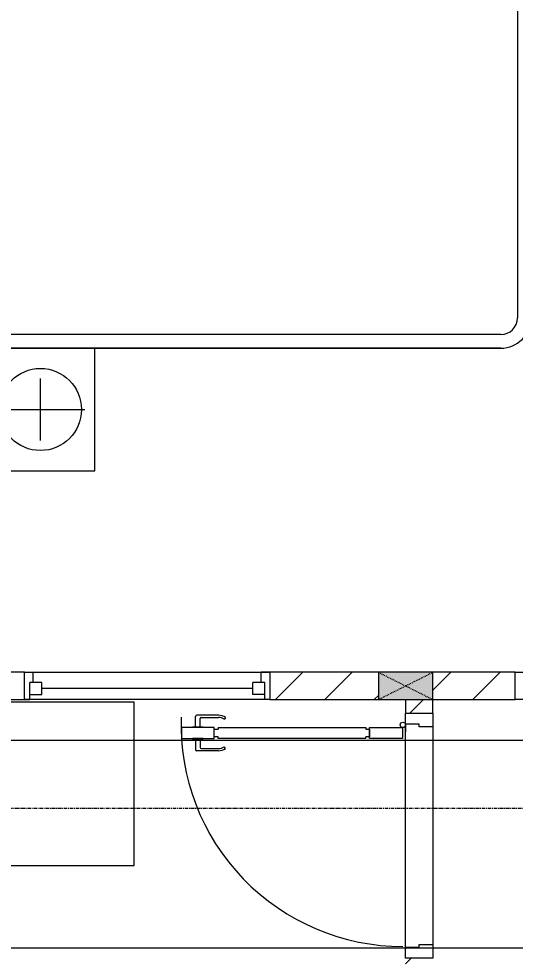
# Model space of a CAD drawing. Header units: millimetres. Extents: x 962 to 239635, y -15958 to 82755.
# Drawn here: x 114784 to 116605, y 27887 to 31337 of the extents above; entities that cross this region are included whole.
import ezdxf

# ---------------------------------------------------------------- set-up
doc = ezdxf.new("R2010")
doc.units = ezdxf.units.MM
doc.linetypes.add('Dash', pattern=[6, 3, -3])
doc.linetypes.add('Grid Line', pattern=[22.225, 12.7, -3.175, 3.175, -3.175])
for name, color, linetype, lineweight in [('0-1', 7, 'Continuous', 5), ('A-ANNO-DIMS', 211, 'Continuous', 9), ('A-ANNO-DIMS-160', 211, 'Continuous', 9), ('A-DETL-GENF-1', 9, 'Continuous', 9), ('A-DOOR-1', 254, 'Continuous', 9), ('A-DOOR-2', 9, 'Continuous', 9), ('A-FLOR-2', 9, 'Continuous', 9), ('A-GLAZ-1', 254, 'Continuous', 9), ('A-GLAZ-2', 9, 'Continuous', 9), ('A-WALL-1', 253, 'Continuous', 18), ('A-WALL-2', 9, 'Continuous', 9), ('A-WALL-PATT-1', 10, 'Continuous', 9), ('G-IMPT-1', 254, 'Continuous', 9), ('I-FURN-1', 254, 'Continuous', 9), ('S-COLS', 52, 'Continuous', 9), ('S-COLS-3', 254, 'Continuous', 9), ('S-COLS-4', 253, 'Continuous', 18), ('S-COLS-HDLN-1', 9, 'Dash', 9), ('S-GRID-1', 1, 'Grid Line', 9)]:
    doc.layers.add(name, color=color, linetype=linetype, lineweight=lineweight)
doc.styles.add('UTM Avo', font='UTM Avo.ttf', dxfattribs={"width": 0.9, "height": 400})
doc.dimstyles.new('1_Dim_chi_tiet_2_5', dxfattribs={"dimscale": 304.8, "dimtxt": 399.720379, "dimasz": 0.629921, "dimexe": 0.524934, "dimexo": 0.0625, "dimgap": 0.052493, "dimtad": 1, "dimdec": 0, "dimrnd": 5, "dimzin": 0, "dimdsep": 46, "dimtxsty": 'UTM Avo', "dimblk1": 'OBLIQUE', "dimblk2": 'OBLIQUE', "dimsah": 1, "dimcen": 0.09, "dimdle": 0.524934, "dimazin": 0, "dimtfac": 1, "dimtdec": 4, "dimtix": 1, "dimtmove": 0, "dimatfit": 3, "dimfxl": 1.049869, "dimfxlon": 1, "dimtvp": 1, "dimtolj": 1, "dimtzin": 0, "dimarcsym": 2})
doc.dimstyles.new('1_Dim_chi_tiet_2_5_1', dxfattribs={"dimscale": 304.8, "dimtxt": 399.720379, "dimasz": 0.629921, "dimexe": 0.524934, "dimexo": 0.0625, "dimgap": 0.052493, "dimtad": 1, "dimdec": 0, "dimrnd": 5, "dimzin": 0, "dimdsep": 46, "dimtxsty": 'UTM Avo', "dimblk1": 'OBLIQUE', "dimblk2": 'OBLIQUE', "dimsah": 1, "dimcen": 0.09, "dimdle": 0.524934, "dimazin": 0, "dimtfac": 1, "dimtdec": 4, "dimtix": 1, "dimtmove": 0, "dimatfit": 3, "dimfxl": 1.049869, "dimfxlon": 1, "dimtvp": 1, "dimtolj": 1, "dimtzin": 0, "dimarcsym": 2})
pattern_1 = [(45, (0, 0), (-90.50967, 90.50967), [])]

# ---------------------------------------------------------------- blocks, each defined once
blk = doc.blocks.new('DOOR_CW_01 CANH MO-PANEL KINH - DIW_01-900x2200-CỬA GỖ VÂN LAMINATE-553375-TKCS_MB TẦNG 2')
at = {"layer": 'A-DETL-GENF-1'}
for p, q in [((-397, -182), (-397, -62)), ((-397, -62), (-357, -62)), ((-357, -62), (-357, -182)), ((-357, -182), (-397, -182)), ((-397, -196), (-391, -196)), ((-397, -738), (-397, -196)), ((-391, -196), (-391, -182)), ((-391, -182), (-363, -182)), ((-363, -182), (-363, -196)), ((-357, -196), (-363, -196)), ((-357, -196), (-357, -738)), ((-433.9, -711.2), (-427.3, -715.8)), ((-320.1, -711.2), (-326.7, -715.8)), ((-442, -737), (-442, -816.5)), ((-434, -799.5), (-434, -737)), ((-397, -738), (-391, -738)), ((-357, -752), (-397, -752)), ((-397, -752), (-397, -872)), ((-391, -752), (-391, -738)), ((-363, -752), (-391, -752)), ((-357, -738), (-363, -738)), ((-363, -738), (-363, -752)), ((-357, -872), (-357, -752)), ((-320, -799.5), (-320, -737)), ((-312, -737), (-312, -816.5)), ((-399, -792.2), (-399, -831.8)), ((-397, -792.2), (-399, -792.2)), ((-397, -792.2), (-397, -831.8)), ((-357, -792.2), (-357, -831.8)), ((-357, -792.2), (-355, -792.2)), ((-355, -792.2), (-355, -831.8)), ((-399, -820.5), (-438, -820.5)), ((-399, -803.5), (-430, -803.5)), ((-355, -803.5), (-324, -803.5)), ((-355, -820.5), (-316, -820.5)), ((-399, -831.8), (-397, -831.8)), ((-355, -831.8), (-357, -831.8)), ((-397, -872), (-357, -872))]:
    blk.add_line(p, q, dxfattribs=at)
blk.add_circle((-407, -60), 10, dxfattribs=at)
for centre, radius, start, end in [((-407, -60), 814, 268, 0), ((-397, -737), 45, 145, 180), ((-397, -737), 37, 145, 180), ((-357, -737), 37, 0, 35), ((-357, -737), 45, 360, 35), ((-438, -816.5), 4, 180, 270), ((-430, -799.5), 4, 180, 270), ((-324, -799.5), 4, 270, 0), ((-316, -816.5), 4, 270, 0)]:
    blk.add_arc(centre, radius, start, end, dxfattribs=at)
at = {"layer": 'A-DOOR-2'}
for p, q in [((-450, -50), (-450, 50)), ((-450, 50), (-400, 50)), ((-400, 50), (-400, 0)), ((400, 0), (400, 50)), ((400, 50), (450, 50)), ((450, 50), (450, -50)), ((-410, 0), (-410, -50)), ((-400, 0), (-410, 0)), ((410, 0), (400, 0)), ((410, -50), (410, 0)), ((-410, -50), (-450, -50)), ((-407, -50), (-382, -50)), ((450, -50), (410, -50))]:
    blk.add_line(p, q, dxfattribs=at)
blk = doc.blocks.new('M_Fixed - 900 x 1400-901190-TKCS_MB TẦNG 2')
at = {"layer": 'A-GLAZ-2'}
for p, q in [((-450, 63), (-431, 63)), ((-431, 63), (-431, 0)), ((-431, 44), (-387, 44)), ((-387, 44), (-387, 0)), ((387, 44), (387, 0)), ((431, 44), (387, 44)), ((431, 63), (431, 0)), ((448.9, 63), (431, 63)), ((-387, 22), (387, 22)), ((-431, 0), (-387, 0)), ((-418, 0), (-418, -37)), ((387, 0), (431, 0)), ((418, 0), (418, -37)), ((-450, -37), (-418, -37)), ((450, -37), (418, -37))]:
    blk.add_line(p, q, dxfattribs=at)
blk = doc.blocks.new('GIUONG NGU-2TAB-1600x2000 - GIUONG NGU-2TAB-1600x2000-885815-TKCS_MB TẦNG 2')
at = {"layer": 'I-FURN-1'}
for p, q in [((458.5, 0), (8.5, 0)), ((8.5, 0), (8.5, -50)), ((458.5, -50), (458.5, 0)), ((2108.2, 0), (458.5, 0)), ((458.5, 0), (458.5, -50)), ((458.5, 0), (2108.2, 0)), ((2108.2, -50), (2108.2, 0)), ((2558.2, 0), (2108.2, 0)), ((2108.2, 0), (2108.2, -50)), ((2558.2, -50), (2558.2, 0)), ((458.5, -50), (8.5, -50)), ((8.5, -50), (8.5, -450.3)), ((8.5, -50), (458.5, -50)), ((458.5, -50), (8.5, -50)), ((8.5, -50), (8.5, -450.3)), ((458.5, -450.3), (458.5, -50)), ((2108.2, -50), (458.5, -50)), ((458.5, -50), (458.5, -1938.9)), ((458.5, -50), (2108.2, -50)), ((458.5, -1938.9), (458.5, -50)), ((458.5, -450.3), (458.5, -50)), ((458.5, -50), (2108.2, -50)), ((2558.2, -50), (2108.2, -50)), ((2108.2, -50), (2108.2, -450.3)), ((2108.2, -1938.9), (2108.2, -50)), ((2108.2, -50), (2558.2, -50)), ((2108.2, -50), (2558.2, -50)), ((2108.2, -450.3), (2108.2, -50)), ((2108.2, -50), (2108.2, -1938.9)), ((2558.2, -450.3), (2558.2, -50)), ((2558.2, -50), (2558.2, -450.3)), ((233.5, -86.8), (233.5, -413.5)), ((508.5, -100), (2058.2, -100)), ((508.5, -1938.9), (508.5, -100)), ((2058.2, -100), (2058.2, -1938.9)), ((2333.2, -86.8), (2333.2, -413.5)), ((120.2, -250.2), (346.8, -250.2)), ((2446.5, -250.2), (2219.8, -250.2)), ((8.5, -450.3), (458.5, -450.3)), ((8.5, -450.3), (458.5, -450.3)), ((2108.2, -450.3), (2558.2, -450.3)), ((2558.2, -450.3), (2108.2, -450.3)), ((1997.1, -2000), (569.6, -2000)), ((569.6, -2050), (1997.1, -2050)), ((1997.1, -2050), (569.6, -2050))]:
    blk.add_line(p, q, dxfattribs=at)
for centre in [(233.5, -250.2), (2333.2, -250.2)]:
    blk.add_circle(centre, 150.7, dxfattribs=at)
for centre, radius, start, end in [((569.6, -1938.9), 111.1, 180, 270), ((569.6, -1938.9), 111.1, 180, 270), ((569.6, -1938.9), 61.1, 180, 270), ((1997.1, -1938.9), 111.1, 270, 360), ((1997.1, -1938.9), 61.1, 270, 0), ((1997.1, -1938.9), 111.1, 270, 0)]:
    blk.add_arc(centre, radius, start, end, dxfattribs=at)
blk = doc.blocks.new('MAY GIAT - MAY GIAT_dwg-348053-TKCS_MB TẦNG 2')
at = {"layer": 'G-IMPT-1', "flags": 128}
blk.add_lwpolyline([(5, 596.6), (5, 2.3), (605, 2.3), (605, 596.6)], close=True, dxfattribs=at)
blk = doc.blocks.new('MAY GIAT - MAY GIAT-348233-TKCS_MB TẦNG 2')
at = {"layer": 'I-FURN-1'}
for p, q in [((5, 596.6), (5, 2.3)), ((605, 596.6), (5, 596.6)), ((605, 2.3), (605, 596.6)), ((5, 2.3), (605, 2.3))]:
    blk.add_line(p, q, dxfattribs=at)
blk.add_blockref('MAY GIAT - MAY GIAT_dwg-348053-TKCS_MB TẦNG 2', (0, 0))
blk = doc.blocks.new('G1_SOF - BO TRU - 100x200-745959-TKCS_MB TẦNG 2')
at = {"layer": 'S-COLS'}
blk.add_hatch(color=256, dxfattribs=at).paths.add_polyline_path([(-50, 100), (-50, -100), (50, -100), (50, 100)])
at = {"layer": 'S-COLS-4'}
for p, q in [((50, 100), (-50, 100)), ((-50, 100), (-50, -100)), ((50, -100), (50, 100)), ((-50, -100), (50, -100))]:
    blk.add_line(p, q, dxfattribs=at)
at = {"layer": 'S-COLS-HDLN-1'}
for p, q in [((50, 100), (-50, -100)), ((-50, 100), (50, -100))]:
    blk.add_line(p, q, dxfattribs=at)
blk = doc.blocks.new('DOOR_CW_01 CANH MO-PANEL KINH - DIG_01-900x2200-CỬA NHÔM KÍNH-901215-TKCS_MB TẦNG 2')
at = {"layer": 'A-DETL-GENF-1'}
for p, q in [((-397, -182), (-397, -62)), ((-397, -62), (-357, -62)), ((-357, -62), (-357, -182)), ((-357, -182), (-397, -182)), ((-397, -196), (-391, -196)), ((-397, -738), (-397, -196)), ((-391, -196), (-391, -182)), ((-391, -182), (-363, -182)), ((-363, -182), (-363, -196)), ((-357, -196), (-363, -196)), ((-357, -196), (-357, -738)), ((-433.9, -711.2), (-427.3, -715.8)), ((-320.1, -711.2), (-326.7, -715.8)), ((-442, -737), (-442, -816.5)), ((-434, -799.5), (-434, -737)), ((-397, -738), (-391, -738)), ((-357, -752), (-397, -752)), ((-397, -752), (-397, -872)), ((-391, -752), (-391, -738)), ((-363, -752), (-391, -752)), ((-357, -738), (-363, -738)), ((-363, -738), (-363, -752)), ((-357, -872), (-357, -752)), ((-320, -799.5), (-320, -737)), ((-312, -737), (-312, -816.5)), ((-399, -792.2), (-399, -831.8)), ((-397, -792.2), (-399, -792.2)), ((-397, -792.2), (-397, -831.8)), ((-357, -792.2), (-357, -831.8)), ((-357, -792.2), (-355, -792.2)), ((-355, -792.2), (-355, -831.8)), ((-399, -820.5), (-438, -820.5)), ((-399, -803.5), (-430, -803.5)), ((-355, -803.5), (-324, -803.5)), ((-355, -820.5), (-316, -820.5)), ((-399, -831.8), (-397, -831.8)), ((-355, -831.8), (-357, -831.8)), ((-397, -872), (-357, -872))]:
    blk.add_line(p, q, dxfattribs=at)
blk.add_circle((-407, -60), 10, dxfattribs=at)
for centre, radius, start, end in [((-407, -60), 814, 268, 0), ((-397, -737), 45, 145, 180), ((-397, -737), 37, 145, 180), ((-357, -737), 37, 0, 35), ((-357, -737), 45, 360, 35), ((-438, -816.5), 4, 180, 270), ((-430, -799.5), 4, 180, 270), ((-324, -799.5), 4, 270, 0), ((-316, -816.5), 4, 270, 0)]:
    blk.add_arc(centre, radius, start, end, dxfattribs=at)
at = {"layer": 'A-DOOR-2'}
for p, q in [((-450, -50), (-450, 50)), ((-450, 50), (-400, 50)), ((-400, 50), (-400, 0)), ((400, 0), (400, 50)), ((400, 50), (450, 50)), ((450, 50), (450, -50)), ((-410, 0), (-410, -50)), ((-400, 0), (-410, 0)), ((410, 0), (400, 0)), ((410, -50), (410, 0)), ((-410, -50), (-450, -50)), ((-407, -50), (-382, -50)), ((450, -50), (410, -50))]:
    blk.add_line(p, q, dxfattribs=at)
blk = doc.blocks.new('NCV_TKTC_TANG 2_rvt-1-TKCS_MB TẦNG 2')
at = {"layer": 'A-WALL-PATT-1'}
h = blk.add_hatch(dxfattribs=at)
h.set_pattern_fill('FP_1', color=256, style=0, pattern_type=2)
h.set_pattern_definition(pattern_1)
h.paths.add_polyline_path([(57652.6, 28836.9), (57652.6, 28936.9), (56854.2, 28936.9), (56854.2, 28836.9)])
h.paths.add_polyline_path([(56054.2, 28836.9), (56054.2, 28936.9), (55754.6, 28936.9), (55754.6, 28836.9)])
h.paths.add_polyline_path([(54352.6, 28836.9), (54352.6, 28936.9), (53954.6, 28936.9), (53954.6, 28836.9)])
h.paths.add_polyline_path([(54854.6, 28836.9), (54854.6, 28936.9), (54552.6, 28936.9), (54552.6, 28836.9)])
h.paths.add_polyline_path([(52852.6, 28836.9), (53054.6, 28836.9), (53054.6, 28936.9), (52852.6, 28936.9)])
h = blk.add_hatch(dxfattribs=at)
h.set_pattern_fill('FP_1', color=256, style=0, pattern_type=2)
h.set_pattern_definition(pattern_1)
h.paths.add_polyline_path([(54552.6, 27836.9), (54552.6, 27886.9), (54452.6, 27886.9), (54452.6, 27836.9), (54502.2, 27836.9)])
h.paths.add_polyline_path([(54552.6, 28786.9), (54552.6, 28836.9), (54452.6, 28836.9), (54452.6, 28786.9), (54502.2, 28786.9)])
at = {"layer": 'A-FLOR-2'}
blk.add_line((54552.6, 28736.9), (54552.6, 27936.9), dxfattribs=at)
at = {"layer": 'A-WALL-1'}
for p, q in [((53054.6, 28936.9), (52852.6, 28936.9)), ((53054.6, 28836.9), (53054.6, 28936.9)), ((54352.6, 28936.9), (53954.6, 28936.9)), ((53954.6, 28936.9), (53954.6, 28836.9)), ((54854.6, 28936.9), (54552.6, 28936.9)), ((54854.6, 28836.9), (54854.6, 28936.9)), ((52852.6, 28836.9), (53054.6, 28836.9)), ((53954.6, 28836.9), (54352.6, 28836.9)), ((54452.6, 28836.9), (54452.6, 28786.9)), ((54552.6, 28836.9), (54854.6, 28836.9)), ((54552.6, 28786.9), (54552.6, 28836.9)), ((54452.6, 28786.9), (54552.6, 28786.9))]:
    blk.add_line(p, q, dxfattribs=at)
at = {"layer": 'A-WALL-2'}
for p, q in [((53054.6, 28936.9), (53954.6, 28936.9)), ((53954.6, 28836.9), (53054.6, 28836.9)), ((54452.6, 27926.9), (54452.6, 28746.9)), ((54552.6, 28736.9), (54552.6, 27936.9))]:
    blk.add_line(p, q, dxfattribs=at)
at = {"layer": 'A-DOOR-1'}
for name, p, rotation in [('DOOR_CW_01 CANH MO-PANEL KINH - DIW_01-900x2200-CỬA GỖ VÂN LAMINATE-553375-TKCS_MB TẦNG 2', (55304.6, 28886.9), 180), ('DOOR_CW_01 CANH MO-PANEL KINH - DIG_01-900x2200-CỬA NHÔM KÍNH-901215-TKCS_MB TẦNG 2', (54502.6, 28336.9), 269.9999999999989)]:
    blk.add_blockref(name, p, dxfattribs=dict(at, rotation=rotation))
at = {"layer": 'A-GLAZ-1', "rotation": 180}
blk.add_blockref('M_Fixed - 900 x 1400-901190-TKCS_MB TẦNG 2', (53504.6, 28899.9), dxfattribs=at)
at = {"layer": 'I-FURN-1'}
for name, p, rotation in [('GIUONG NGU-2TAB-1600x2000 - GIUONG NGU-2TAB-1600x2000-885815-TKCS_MB TẦNG 2', (52862.6, 29668.6), 90.00000000000065), ('MAY GIAT - MAY GIAT-348233-TKCS_MB TẦNG 2', (53459.2, 28222), 90)]:
    blk.add_blockref(name, p, dxfattribs=dict(at, rotation=rotation))
at = {"layer": 'S-COLS-3', "rotation": 89.99999999999945}
blk.add_blockref('G1_SOF - BO TRU - 100x200-745959-TKCS_MB TẦNG 2', (54452.6, 28886.9), dxfattribs=at)
blk = doc.blocks.new('DIMBLOCK61-TKCS_MB TẦNG 2')
at = {"layer": 'A-ANNO-DIMS-160'}
for p, q in [((114503.5, 29007.8), (114503.5, 28527.8)), ((114503.5, 28687.8), (114503.5, 29007.8)), ((122703.5, 29007.8), (122703.5, 28527.8)), ((122703.5, 28687.8), (122703.5, 29007.8)), ((114503.5, 28687.8), (122703.5, 28687.8))]:
    blk.add_line(p, q, dxfattribs=at)
at = {"layer": 'A-ANNO-DIMS-160', "lineweight": 25}
for p, q in [((114503.5, 28687.8), (114599.5, 28783.8)), ((122703.5, 28687.8), (122799.5, 28783.8)), ((114503.5, 28687.8), (114407.5, 28591.8)), ((122703.5, 28687.8), (122607.5, 28591.8))]:
    blk.add_line(p, q, dxfattribs=at)
at = {"layer": 'A-ANNO-DIMS-160', "color": 0, "insert": (118055.7, 29207.5), "char_height": 400, "width": 1314.636, "attachment_point": 1, "line_spacing_factor": 1.110334, "style": 'UTM Avo'}
blk.add_mtext('8200', dxfattribs=at)
blk = doc.blocks.new('_Oblique')
at = {"color": 0, "linetype": 'ByBlock', "lineweight": -2}
blk.add_line((-0.5, -0.5), (0.5, 0.5), dxfattribs=at)
blk = doc.blocks.new('DIMBLOCK278-TKCS_MB TẦNG 2')
at = {"layer": 'A-ANNO-DIMS-160'}
for p, q in [((114603.5, 28244.6), (114603.5, 27764.6)), ((114603.5, 27924.6), (114603.5, 28244.6)), ((122603.5, 28244.6), (122603.5, 27764.6)), ((122603.5, 27924.6), (122603.5, 28244.6)), ((114443.5, 27924.6), (122763.5, 27924.6))]:
    blk.add_line(p, q, dxfattribs=at)
at = {"layer": 'A-ANNO-DIMS-160', "lineweight": 25}
for p, q in [((114603.5, 27924.6), (114699.5, 28020.6)), ((122603.5, 27924.6), (122699.5, 28020.6)), ((114603.5, 27924.6), (114507.5, 27828.6)), ((122603.5, 27924.6), (122507.5, 27828.6))]:
    blk.add_line(p, q, dxfattribs=at)
at = {"layer": 'A-ANNO-DIMS-160', "color": 0, "insert": (118055.7, 28444.2), "char_height": 400, "width": 1314.636, "attachment_point": 1, "line_spacing_factor": 1.110334, "style": 'UTM Avo'}
blk.add_mtext('8000', dxfattribs=at)

msp = doc.modelspace()

# ---------------------------------------------------------------- linework, layer by layer
at = {"layer": 'S-GRID-1'}
msp.add_line((189415.6, 28436.9), (96253.4, 28436.9), dxfattribs=at)

# ---------------------------------------------------------------- block references
at = {"layer": '0-1'}
msp.add_blockref('NCV_TKTC_TANG 2_rvt-1-TKCS_MB TẦNG 2', (61750.9, 0), dxfattribs=at)

# ---------------------------------------------------------------- dimensions: what is measured, and where the dimension line sits
at = {"layer": 'A-ANNO-DIMS'}
for base, p1, p2, dimstyle, override, picture, middle in [((122703.5, 28687.8), (114503.5, 29007.8), (122703.5, 29007.8), '1_Dim_chi_tiet_2_5', {"dimpost": '<>', "dimfxl": 8200}, 'DIMBLOCK61-TKCS_MB TẦNG 2', (118603.5, 28910.8)), ((122603.5, 27924.6), (114603.5, 28244.6), (122603.5, 28244.6), '1_Dim_chi_tiet_2_5_1', {"dimpost": '<>', "dimfxl": 8000}, 'DIMBLOCK278-TKCS_MB TẦNG 2', (118603.5, 28147.6))]:
    dim = msp.add_linear_dim(base=base, p1=p1, p2=p2, dimstyle=dimstyle, override=override, dxfattribs=at)
    dim.commit()
    dim.dimension.update_dxf_attribs({"geometry": picture, "text_midpoint": middle})

doc.saveas('drawing.dxf')
